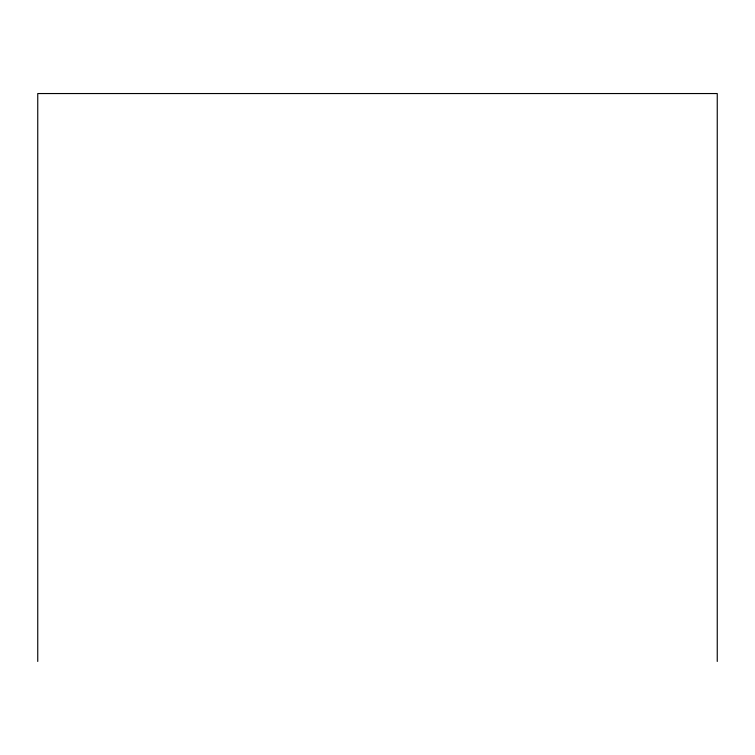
<?xml version="1.0" encoding="UTF-8"?>
<svg xmlns="http://www.w3.org/2000/svg" width="755" height="755" viewBox="0 0 755 755"><rect width="100%" height="100%" fill="white"/><g stroke="black" fill="none" stroke-linecap="round" stroke-linejoin="round"><path stroke-width="1.13" d="M717.25 661.456L717.25 93.544L37.75 93.544L37.75 661.456"/></g></svg>
